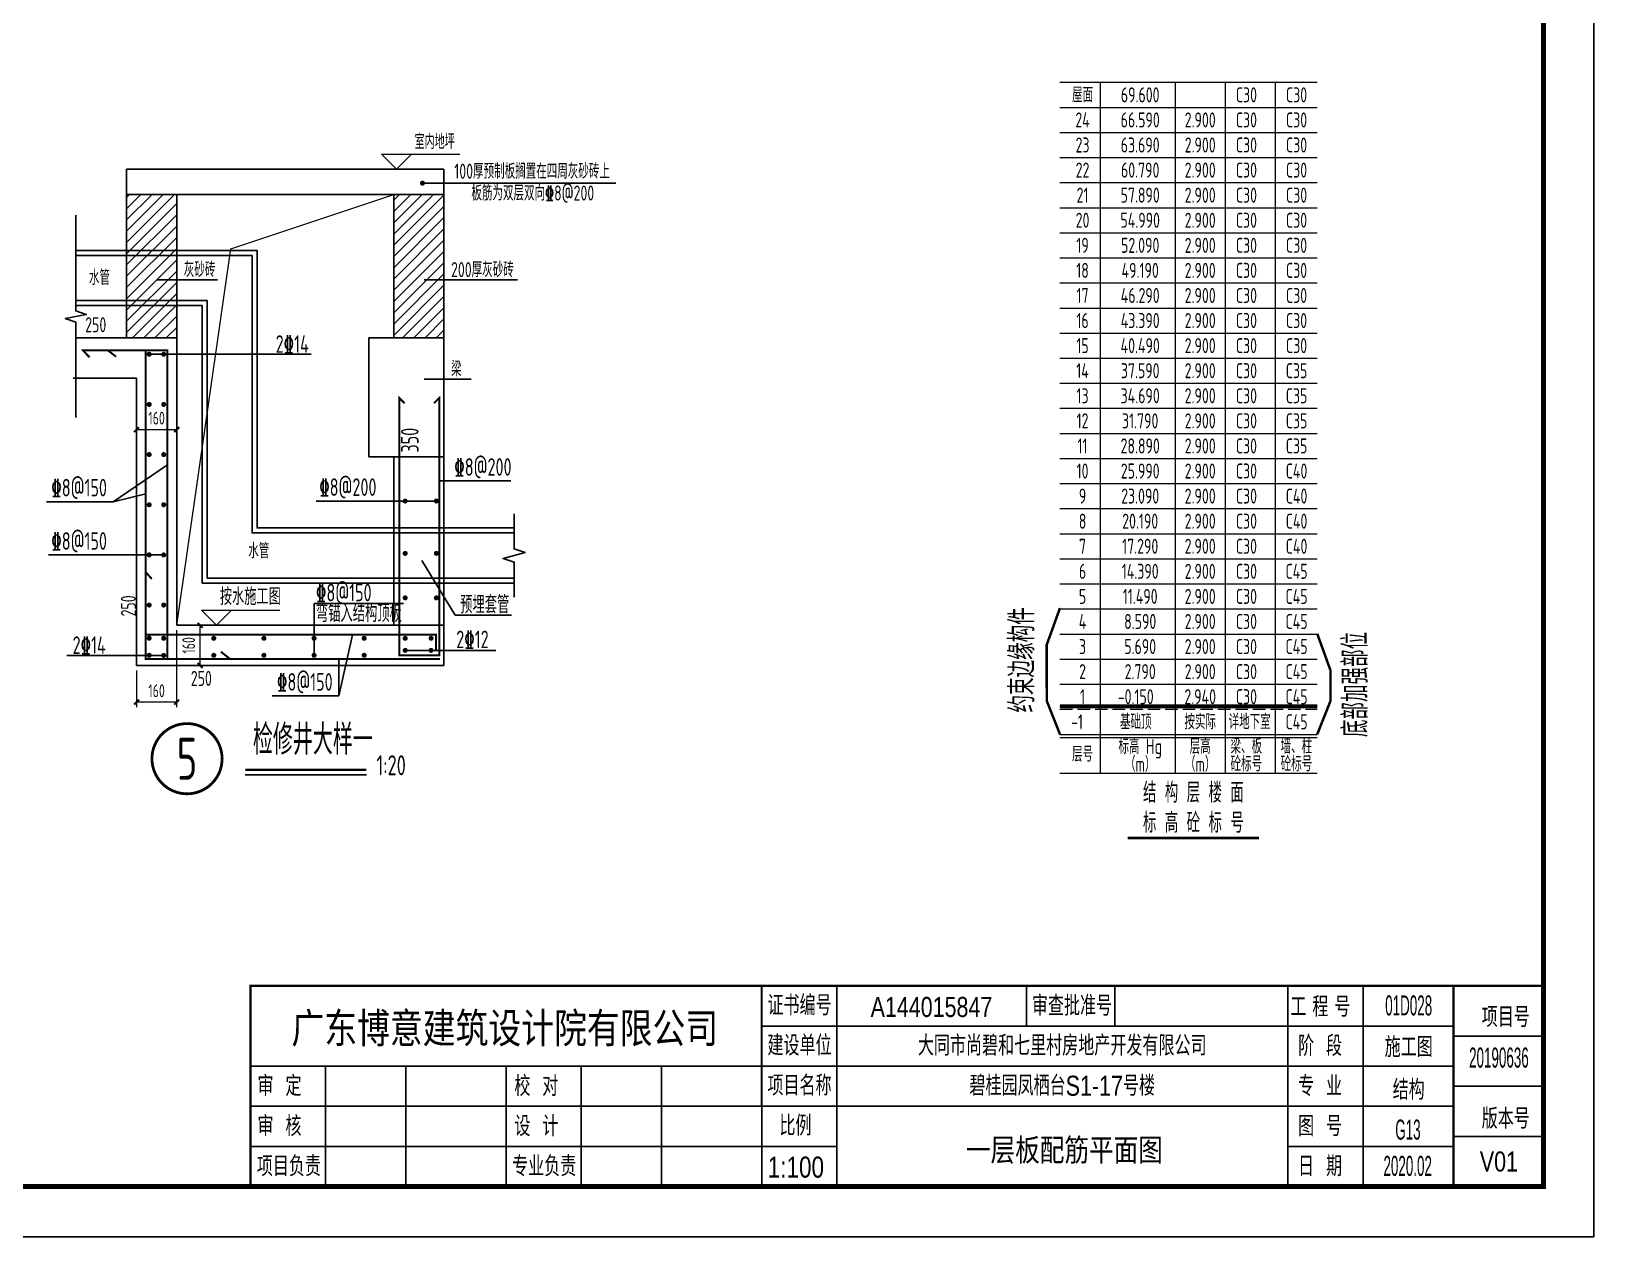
# Model space of a CAD drawing. Extents: x -129922 to 1190196, y -520662 to 139923.
# Drawn here: x 622907 to 654080, y -68380 to -44346 of the extents above; entities that cross this region are included whole.
import ezdxf
from ezdxf.enums import TextEntityAlignment as Align

# ---------------------------------------------------------------- set-up
doc = ezdxf.new("R2010")
doc.units = 0
doc.header["$LTSCALE"] = 1000
doc.header["$MEASUREMENT"] = 0
doc.linetypes.add('DASH', pattern=[0.35, 0.25, -0.1])
for name, color, linetype in [('BASE_CON', 2, 'Continuous'), ('DIM_SYMB', 3, 'Continuous'), ('NUM', 7, 'Continuous'), ('PUB_DIM', 3, 'Continuous'), ('PUB_TEXT', 7, 'Continuous'), ('REIN', 1, 'Continuous'), ('TEXT', 7, 'Continuous'), ('THIN', 7, 'Continuous'), ('Y-云图图框', 7, 'Continuous')]:
    doc.layers.add(name, color=color, linetype=linetype)
for name, color, linetype, lineweight in [('DIM_ELEV', 3, 'Continuous', 15), ('S-基础-BASE', 4, 'DASH', 20), ('S-大样-HATCH', 251, 'Continuous', 9), ('S-板-洞口边线', 211, 'Continuous', 20), ('S-通用-TEXT', 7, 'Continuous', 20)]:
    doc.layers.add(name, color=color, linetype=linetype, lineweight=lineweight)
doc.styles.add('_TCH_DIM', font='SIMPLEX', dxfattribs={"bigfont": 'GBCBIG'})
doc.styles.add('_TCH_DIM_T3', font='tssdeng.shx', dxfattribs={"width": 0.705882, "bigfont": 'hztxt.shx'})
doc.styles.add('_YT_Name', font='', dxfattribs={"width": 0.8})
doc.styles.add('_YT_Sign_Text', font='ros.shx', dxfattribs={"width": 0.8, "bigfont": 'hztxt.shx'})
doc.styles.get("Standard").update_dxf_attribs({"font": 'gbenor.shx', "bigfont": 'gbcbig.shx'})
doc.styles.add('TSSD_Dimension', font='tssdeng.shx', dxfattribs={"width": 0.7, "bigfont": 'HZTXT.SHX'})
doc.styles.add('TSSD_NORM', font='tssdeng.shx', dxfattribs={"width": 0.7, "bigfont": 'tssdchn.shx'})
doc.styles.add('TSSD_Num', font='Tssdeng.shx', dxfattribs={"width": 0.7, "bigfont": 'hztxt.shx'})
doc.styles.add('TSSD_Rein', font='tssdeng.shx', dxfattribs={"width": 0.7, "bigfont": 'hztxt.shx'})
doc.styles.get('_YT_Name').set_extended_font_data('SimHei')
doc.dimstyles.new('_TCH_ARCH&&20', dxfattribs={"dimtxt": 51, "dimasz": 20, "dimexe": 20, "dimexo": 20, "dimgap": 24.5, "dimtad": 1, "dimdec": 0, "dimzin": 0, "dimdsep": 46, "dimtxsty": '_TCH_DIM_T3', "dimblk": 'ARCHTICK', "dimcen": 0.09, "dimclrt": 7, "dimazin": 2, "dimtfac": 1, "dimtdec": 0, "dimtix": 1, "dimtmove": 2, "dimatfit": 3, "dimfxl": 0, "dimtolj": 1, "dimtzin": 0, "dimarcsym": 0})
pattern_1 = [(45, (-35356.22, -22405.32), (-112.2532015, 112.2532015), [])]

# ---------------------------------------------------------------- blocks, each defined once
blk = doc.blocks.new('_ArchTick')
at = {"color": 0, "linetype": 'ByBlock', "const_width": 0.4}
blk.add_lwpolyline([(-0.5, -0.5), (0.5, 0.5)], dxfattribs=at)
blk = doc.blocks.new('*D170')
at = {"layer": 'Defpoints', "color": 0, "transparency": 16777216}
for p in [(4331590, -502814), (4332057, -502814), (4331590, -503614)]:
    blk.add_point(p, dxfattribs=at)
at = {"layer": 'PUB_DIM', "color": 0, "lineweight": -2, "transparency": 16777216}
for p, q in [((4331690, -502814), (4332157, -502814)), ((4332057, -503614), (4332057, -502814)), ((4331690, -503614), (4332157, -503614))]:
    blk.add_line(p, q, dxfattribs=at)
at = {"layer": 'PUB_DIM', "color": 0, "lineweight": -2, "transparency": 16777216, "xscale": 100, "yscale": 100, "zscale": 100}
for p, rotation in [((4332057, -502814), 90), ((4332057, -503614), 270)]:
    blk.add_blockref('_ArchTick', p, dxfattribs=dict(at, rotation=rotation))
at = {"layer": 'PUB_DIM', "color": 7, "transparency": 16777216, "insert": (4331830, -503214), "char_height": 255, "attachment_point": 5, "rotation": 90, "style": '_TCH_DIM_T3'}
blk.add_mtext('\\A1;160', dxfattribs=at)
blk = doc.blocks.new('*D169')
at = {"layer": 'Defpoints', "color": 0, "transparency": 16777216}
for p in [(4330790, -497888), (4331590, -497888), (4331590, -498912)]:
    blk.add_point(p, dxfattribs=at)
at = {"layer": 'PUB_DIM', "color": 0, "lineweight": -2, "transparency": 16777216}
for p, q in [((4330790, -497988), (4330790, -499012)), ((4331590, -497988), (4331590, -499012)), ((4330790, -498912), (4331590, -498912))]:
    blk.add_line(p, q, dxfattribs=at)
at = {"layer": 'PUB_DIM', "color": 0, "lineweight": -2, "transparency": 16777216, "xscale": 100, "yscale": 100, "zscale": 100, "rotation": 180}
blk.add_blockref('_ArchTick', (4330790, -498912), dxfattribs=at)
at = {"layer": 'PUB_DIM', "color": 0, "lineweight": -2, "transparency": 16777216, "xscale": 100, "yscale": 100, "zscale": 100}
blk.add_blockref('_ArchTick', (4331590, -498912), dxfattribs=at)
at = {"layer": 'PUB_DIM', "color": 7, "transparency": 16777216, "insert": (4331190, -498684), "char_height": 255, "attachment_point": 5, "style": '_TCH_DIM_T3'}
blk.add_mtext('\\A1;160', dxfattribs=at)
blk = doc.blocks.new('*D168')
at = {"layer": 'Defpoints', "color": 0, "transparency": 16777216}
for p in [(4331590, -502814), (4330790, -503614), (4330790, -504347)]:
    blk.add_point(p, dxfattribs=at)
at = {"layer": 'PUB_DIM', "color": 0, "lineweight": -2, "transparency": 16777216}
for p, q in [((4331590, -502914), (4331590, -504447)), ((4330790, -503714), (4330790, -504447)), ((4331590, -504347), (4330790, -504347))]:
    blk.add_line(p, q, dxfattribs=at)
at = {"layer": 'PUB_DIM', "color": 0, "lineweight": -2, "transparency": 16777216, "xscale": 100, "yscale": 100, "zscale": 100, "rotation": 180}
blk.add_blockref('_ArchTick', (4330790, -504347), dxfattribs=at)
at = {"layer": 'PUB_DIM', "color": 0, "lineweight": -2, "transparency": 16777216, "xscale": 100, "yscale": 100, "zscale": 100}
blk.add_blockref('_ArchTick', (4331590, -504347), dxfattribs=at)
at = {"layer": 'PUB_DIM', "color": 7, "transparency": 16777216, "insert": (4331190, -504119), "char_height": 255, "attachment_point": 5, "style": '_TCH_DIM_T3'}
blk.add_mtext('\\A1;160', dxfattribs=at)
blk = doc.blocks.new('ts_idx1')
at = {"color": 0, "linetype": 'ByBlock', "lineweight": -2, "ltscale": 0.3, "const_width": 0.04}
blk.add_lwpolyline([(-0.5, 0, 1), (0.5, 0, 1)], format="xyb", close=True, dxfattribs=at)
at = {"color": 0, "linetype": 'ByBlock', "lineweight": -2, "ltscale": 0.3, "style": 'TSSD_Num', "width": 0.7}
blk.add_attdef('A', text='', height=0.6, dxfattribs=at).set_placement((0, 0), align=Align.MIDDLE_CENTER)
blk = doc.blocks.new('ECMCTK_A1_横_单行图名--0')
for p, q in [((674.98, 50), (674.98, 26)), ((675, 50), (675, 10)), ((689.98, 50), (689.98, 10)), ((727.8, 50), (727.8, 42)), ((745.48, 50), (745.48, 42)), ((780, 50), (780, 10)), ((795, 50), (795, 10)), ((813, 50.01), (831, 50)), ((813, 50.01), (813, 10)), ((675, 42), (813, 42)), ((813, 40.01), (831, 40.01)), ((573, 34), (813, 34)), ((588, 34), (588, 10)), ((604, 10), (604, 34)), ((624, 34), (624, 10)), ((639, 34), (639, 10)), ((655, 10), (655, 34)), ((813, 30.01), (831, 30)), ((573, 26), (813, 26)), ((813, 20), (831, 20)), ((573, 18), (689.96, 18)), ((780, 18), (813, 18))]:
    blk.add_line(p, q)
at = {"color": 4}
blk.add_lwpolyline([(0, 0), (841, 0), (841, 594), (0, 594)], close=True, dxfattribs=at)
for points, const_width in [([(25, 10), (831, 10), (831, 584), (25, 584)], 1), ([(573, 10), (831, 10), (831, 50), (573, 50)], 0.45)]:
    blk.add_lwpolyline(points, close=True, dxfattribs=dict(const_width=const_width))
at = {"const_width": 0.45}
for points in [[(573, 10), (573, 50.01), (813, 50.01)], [(813, 50.01), (813, 10)]]:
    blk.add_lwpolyline(points, dxfattribs=at)
at = {"style": '_YT_Sign_Text', "width": 0.8}
for s, p in [('证书编号', (676.15, 44.14)), ('审查批准号', (728.91, 44.06)), ('工 程 号', (780.47, 43.85)), ('项目号', (818.65, 41.8)), ('建设单位', (676.15, 36.14)), ('阶  段', (782.01, 36.05)), ('审  定', (574.41, 28.05)), ('校  对', (625.66, 28.05)), ('项目名称', (676.15, 28.14)), ('专  业', (782.01, 28.05)), ('版本号', (818.65, 21.55)), ('审  核', (574.41, 20.05)), ('设  计', (625.66, 20.05)), ('比例', (678.54, 20.16)), ('图  号', (782.01, 20.05)), ('项目负责', (574.27, 12.05)), ('专业负责', (625.21, 12.05)), ('日  期', (782.01, 12.05))]:
    blk.add_text(s, height=4, dxfattribs=at).set_placement(p)
at = {"color": 80, "flags": 3}
for tag, height, p in [('YTHQINS', 3, (34.31, 585.5)), ('ECMCKEY', 3, (292.07, 288.23)), ('YTTQINS', 5.62, (848.03, 12.81)), ('YTFRAME', 3, (652.76, 5.84)), ('YTBARCODE_T1', 3, (749.78, 5.95))]:
    blk.add_attdef(tag, text='', height=height, dxfattribs=at).set_placement(p, align=Align.MIDDLE_CENTER)
for tag, height, style, width, p in [('证书编号', 4, '_YT_Sign_Text', 0.8, (708.87, 43.81)), ('审查批准号', 4, '_YT_Sign_Text', 0.8, (761.06, 43.81)), ('工程号', 4, '_YT_Sign_Text', 0.5, (804.08, 44.12)), ('设计单位', 6, '_YT_Name', 0.8, (623.75, 38.6)), ('建设单位', 4, '_YT_Sign_Text', 0.8, (734.96, 36.11)), ('阶段', 4, '_YT_Sign_Text', 0.8, (804.08, 35.81)), ('项目号', 4, '_YT_Sign_Text', 0.5, (822.08, 33.72)), ('项目名称', 4, '_YT_Sign_Text', 0.8, (734.96, 28.11)), ('专业', 4, '_YT_Sign_Text', 0.8, (804.08, 27.31)), ('图纸编号', 4, '_YT_Sign_Text', 0.5, (803.93, 19.36)), ('图纸名称', 4.5, '_YT_Name', 0.8, (735.39, 15.06)), ('出图比例', 4.2, '_YT_Sign_Text', 0.8, (681.82, 11.78)), ('日期', 4, '_YT_Sign_Text', 0.5, (803.88, 12.13)), ('版本号', 4, '_YT_Sign_Text', 0.8, (822.08, 13))]:
    blk.add_attdef(tag, text='', height=height, dxfattribs=dict(style=style, width=width)).set_placement(p, align=Align.CENTER)
at = {"style": '_YT_Sign_Text', "width": 0.8, "flags": 3}
for tag, p, height in [('[审定人]', (590.95, 27.81), 4.1), ('{审定人}', (605.87, 26.45), 6.24), ('[校对人]', (642.23, 27.82), 4.1), ('{校对人}', (658.35, 26.53), 6.24), ('{审核人}', (606.98, 18.44), 6.24), ('{设计人}', (658.48, 18.54), 6.24), ('[审核人]', (591.01, 19.76), 4.1), ('[设计人]', (642.47, 20.21), 4.1), ('[项目负责人]', (590.78, 12.01), 4.1), ('{项目负责人}', (608.28, 10.72), 6.24), ('[专业负责人]', (642.74, 11.77), 4.1), ('{专业负责人}', (658.58, 10.36), 6.24)]:
    blk.add_attdef(tag, p, '', height=height, dxfattribs=at)
at = {"color": 80, "flags": 3}
for tag, p in [('YTBZSIT', (25, 10)), ('EXT_TK_LEFT', (25, 10)), ('YTQRCODE', (551.04, 11.91))]:
    blk.add_attdef(tag, p, '', height=3, dxfattribs=at)
blk = doc.blocks.new('27F')
at = {"layer": 'S-通用-TEXT'}
for p, q in [((1009, 15068), (6141, 15068)), ((1809, 15068), (1809, 1293)), ((3309, 15068), (3309, 1293)), ((4309, 1293), (4309, 15068)), ((5309, 1293), (5309, 15068)), ((1009, 14568), (6141, 14568)), ((1009, 14068), (6141, 14068)), ((1009, 13568), (6141, 13568)), ((1009, 13068), (6141, 13068)), ((1009, 12568), (6141, 12568)), ((1009, 12068), (6141, 12068)), ((1009, 11568), (6141, 11568)), ((1009, 11068), (6141, 11068)), ((1009, 10568), (6141, 10568)), ((1009, 10068), (6141, 10068)), ((1009, 9568), (6141, 9568)), ((1009, 9068), (6141, 9068)), ((1009, 8568), (6141, 8568)), ((1009, 8068), (6141, 8068)), ((1009, 7568), (6141, 7568)), ((1009, 7068), (6141, 7068)), ((1009, 6568), (6141, 6568)), ((1009, 6068), (6141, 6068)), ((1009, 5568), (6141, 5568)), ((1009, 5068), (6141, 5068)), ((1009, 4568), (6141, 4568)), ((1009, 4068), (6141, 4068)), ((1009, 3568), (6141, 3568)), ((1009, 3068), (6141, 3068)), ((1009, 2068), (6141, 2068)), ((1009, 2007), (6141, 2007)), ((1009, 1293), (6141, 1293))]:
    blk.add_line(p, q, dxfattribs=at)
at = {"layer": 'S-通用-TEXT', "linetype": 'DASH'}
for p, q in [((1009, 2629), (6141, 2629)), ((1009, 2568), (6141, 2568)), ((1009, 2568), (6141, 2568)), ((1009, 2568), (6141, 2568))]:
    blk.add_line(p, q, dxfattribs=at)
at = {"layer": 'S-通用-TEXT'}
for points in [[(1009, 4586, 50, 50, 0), (744, 3854, 50, 50, 0), (745, 2735, 50, 50, 0), (1009, 2068, 0, 0, 0)], [(6141, 4074, 50, 50, 0), (6406, 3342, 50, 50, 0), (6406, 2735, 50, 50, 0), (6141, 2068, 0, 0, 0)]]:
    blk.add_lwpolyline(points, format="xyseb", dxfattribs=at)
at = {"layer": 'S-通用-TEXT', "const_width": 50}
blk.add_lwpolyline([(2361, 0), (4977, 0)], dxfattribs=at)
at = {"layer": 'S-通用-TEXT', "style": 'TSSD_Rein', "width": 0.7}
for s, p in [('屋面', (1459, 14818)), ('69.600', (2609, 14818)), ('C30', (4728, 14818)), ('C30', (5728, 14818)), ('24', (1459, 14318)), ('66.590', (2609, 14318)), ('2.900', (3806, 14318)), ('C30', (4728, 14318)), ('C30', (5728, 14318)), ('23', (1459, 13818)), ('63.690', (2609, 13818)), ('2.900', (3806, 13818)), ('C30', (4728, 13818)), ('C30', (5728, 13818)), ('22', (1459, 13318)), ('60.790', (2609, 13318)), ('2.900', (3806, 13318)), ('C30', (4728, 13318)), ('C30', (5728, 13318)), ('21', (1459, 12818)), ('57.890', (2609, 12818)), ('2.900', (3806, 12818)), ('C30', (4728, 12818)), ('C30', (5728, 12818)), ('20', (1459, 12318)), ('54.990', (2609, 12318)), ('2.900', (3806, 12318)), ('C30', (4728, 12318)), ('C30', (5728, 12318)), ('19', (1459, 11818)), ('52.090', (2609, 11818)), ('2.900', (3806, 11818)), ('C30', (4728, 11818)), ('C30', (5728, 11818)), ('18', (1459, 11318)), ('49.190', (2609, 11318)), ('2.900', (3806, 11318)), ('C30', (4728, 11318)), ('C30', (5728, 11318)), ('17', (1459, 10818)), ('46.290', (2609, 10818)), ('2.900', (3806, 10818)), ('C30', (4728, 10818)), ('C30', (5728, 10818)), ('16', (1459, 10318)), ('43.390', (2609, 10318)), ('2.900', (3806, 10318)), ('C30', (4728, 10318)), ('C30', (5728, 10318)), ('15', (1459, 9818)), ('40.490', (2609, 9818)), ('2.900', (3806, 9818)), ('C30', (4728, 9818)), ('C30', (5728, 9818)), ('14', (1459, 9318)), ('37.590', (2609, 9318)), ('2.900', (3806, 9318)), ('C30', (4728, 9318)), ('13', (1459, 8818)), ('34.690', (2609, 8818)), ('2.900', (3806, 8818)), ('C30', (4728, 8818)), ('12', (1459, 8318)), ('31.790', (2609, 8318)), ('2.900', (3806, 8318)), ('C30', (4728, 8318)), ('11', (1459, 7818)), ('28.890', (2609, 7818)), ('2.900', (3806, 7818)), ('C30', (4728, 7818)), ('10', (1459, 7318)), ('25.990', (2609, 7318)), ('2.900', (3806, 7318)), ('C30', (4728, 7318)), ('C40', (5728, 7318)), ('9', (1459, 6818)), ('23.090', (2609, 6818)), ('2.900', (3806, 6818)), ('C30', (4728, 6818)), ('C40', (5728, 6818)), ('8', (1459, 6318)), ('20.190', (2609, 6318)), ('2.900', (3806, 6318)), ('C30', (4728, 6318)), ('C40', (5728, 6318)), ('7', (1459, 5818)), ('17.290', (2609, 5818)), ('2.900', (3806, 5818)), ('C30', (4728, 5818)), ('C40', (5728, 5818)), ('6', (1459, 5318)), ('14.390', (2609, 5318)), ('2.900', (3806, 5318)), ('C30', (4728, 5318)), ('5', (1459, 4818)), ('11.490', (2609, 4818)), ('2.900', (3806, 4818)), ('C30', (4728, 4818)), ('4', (1459, 4318)), ('8.590', (2609, 4318)), ('2.900', (3806, 4318)), ('C30', (4728, 4318)), ('3', (1459, 3818)), ('5.690', (2609, 3818)), ('2.900', (3806, 3818)), ('C30', (4728, 3818)), ('2', (1459, 3318)), ('2.790', (2609, 3318)), ('2.900', (3806, 3318)), ('C30', (4728, 3318)), ('1', (1459, 2818)), ('-0.150', (2520, 2818)), ('2.940', (3806, 2818)), ('C30', (4728, 2818)), ('基础顶', (2520, 2318)), ('按实际', (3806, 2318)), ('详地下室', (4792, 2318)), ('-1', (1349, 2318)), ('标高 Hg', (2609, 1827)), ('层高', (3806, 1827)), ('梁、板', (4726, 1833)), ('墙、柱', (5726, 1833)), ('层号', (1459, 1674)), ('（m）', (2609, 1475)), ('（m）', (3806, 1475)), ('砼标号', (4726, 1480)), ('砼标号', (5726, 1480))]:
    blk.add_text(s, height=300, dxfattribs=at).set_placement(p, align=Align.MIDDLE_CENTER)
at = {"layer": 'S-通用-TEXT', "color": 6, "style": 'TSSD_Rein', "width": 0.7}
for s, p in [('C35', (5728, 9318)), ('C35', (5728, 8818)), ('C35', (5728, 8318)), ('C35', (5728, 7818)), ('C45', (5728, 5318)), ('C45', (5728, 4818)), ('C45', (5728, 4318)), ('C45', (5728, 3818)), ('C45', (5728, 3318)), ('C45', (5728, 2818)), ('C45', (5728, 2318))]:
    blk.add_text(s, height=300, dxfattribs=at).set_placement(p, align=Align.MIDDLE_CENTER)
at = {"layer": 'S-通用-TEXT', "color": 7, "style": 'TSSD_Rein', "width": 0.7}
for s, p in [('约束边缘构件', (500, 2502)), ('底部加强部位', (7150, 2013))]:
    blk.add_text(s, height=500, rotation=90, dxfattribs=at).set_placement(p)
at = {"layer": 'S-通用-TEXT', "style": 'TSSD_NORM', "width": 0.7}
for s, p in [('结 构 层 楼 面 ', (2665, 706)), ('标 高 砼 标 号', (2665, 106))]:
    blk.add_text(s, height=400, dxfattribs=at).set_placement(p)
blk = doc.blocks.new('BW-1210651749', base_point=(4328992.2, -506173.8, 0))
at = {"layer": 'S-大样-HATCH'}
h = blk.add_hatch(dxfattribs=at)
h.set_pattern_fill('ANSI31', color=256, scale=50, style=0)
h.set_pattern_definition(pattern_1)
h.paths.add_polyline_path([(4330590.4, -494223), (4331590.4, -494223), (4331590.4, -497084.7), (4330590.4, -497084.7)])
h = blk.add_hatch(dxfattribs=at)
h.set_pattern_fill('ANSI31', color=256, scale=50, style=0)
h.set_pattern_definition(pattern_1)
h.paths.add_polyline_path([(4335922.5, -497084.7), (4336922.5, -497084.7), (4336922.5, -494223), (4335922.5, -494223)])
at = {"layer": 'BASE_CON'}
for p, q in [((4330590.4, -493723), (4336922.5, -493723)), ((4330590.4, -494223), (4330590.4, -493723)), ((4336922.5, -494223), (4336922.5, -493723)), ((4330590.4, -497084.7), (4330590.4, -494223)), ((4330590.4, -494223), (4336922.5, -494223)), ((4331590.4, -497084.7), (4331590.4, -494223)), ((4335922.5, -497084.7), (4335922.5, -494223)), ((4336922.5, -497084.7), (4336922.5, -494223)), ((4329577.4, -497084.7), (4331590.4, -497084.7)), ((4331590.4, -497084.7), (4331590.4, -502813.7)), ((4335422.5, -497084.7), (4336922.5, -497084.7)), ((4335422.5, -497084.7), (4335422.5, -499455.8)), ((4336922.5, -497084.7), (4336922.5, -499455.8)), ((4335422.5, -499455.8), (4336922.5, -499455.8)), ((4335922.5, -502813.7), (4335922.5, -499455.8)), ((4336922.5, -502813.7), (4336922.5, -499455.8)), ((4331590.4, -502813.7), (4336922.5, -502813.7)), ((4336922.5, -502813.7), (4336922.5, -503613.7))]:
    blk.add_line(p, q, dxfattribs=at)
for points in [[(4329577.4, -495340.1), (4333195.9, -495340.1), (4333195.9, -500872.5), (4338322.4, -500872.5)], [(4329577.4, -495440.1), (4333095.9, -495440.1), (4333095.9, -500972.5), (4338322.4, -500972.5)], [(4329577.4, -496340.1), (4332195.9, -496340.1), (4332195.9, -501872.5), (4338322.4, -501872.5)], [(4329577.4, -496440.1), (4332095.9, -496440.1), (4332095.9, -501972.5), (4338322.4, -501972.5)], [(4329527.4, -497884.7), (4330790.4, -497884.7)], [(4330790.4, -497884.7), (4330790.4, -503613.7), (4336922.5, -503613.7)], [(4334828.1, -504222.8), (4334828.1, -503485.1)]]:
    blk.add_lwpolyline(points, dxfattribs=at)
at = {"layer": 'DIM_ELEV'}
for p, q in [((4335977.4, -493723), (4335677.4, -493423)), ((4335677.4, -493423), (4337242.4, -493423)), ((4335977.4, -493723), (4336277.4, -493423)), ((4332383.3, -502813.7), (4332083.3, -502513.7)), ((4332083.3, -502513.7), (4333648.3, -502513.7)), ((4332383.3, -502813.7), (4332683.3, -502513.7))]:
    blk.add_line(p, q, dxfattribs=at)
at = {"layer": 'DIM_SYMB'}
blk.add_lwpolyline([(4329577.4, -494639.4), (4329577.4, -496543.7), (4329787.4, -496620.1), (4329367.4, -496694.1), (4329577.4, -496768.7), (4329577.4, -498672.9)], dxfattribs=at)
at = {"layer": 'NUM', "const_width": 50}
blk.add_lwpolyline([(4332958.3, -505695.7), (4335376.2, -505695.7)], dxfattribs=at)
at = {"layer": 'NUM'}
blk.add_lwpolyline([(4332958.3, -505795.7), (4335376.2, -505795.7)], dxfattribs=at)
at = {"layer": 'PUB_TEXT'}
for p, q in [((4331029.7, -497410.3), (4334271.9, -497410.3)), ((4330972.1, -500192.8), (4330325.6, -500349.3)), ((4330325.6, -500349.3), (4328992.2, -500349.3)), ((4337147.1, -502609.4), (4336481.1, -501522.1)), ((4334331, -503412.5), (4334331, -502379.5)), ((4334331, -502379.5), (4336115.6, -502379.5)), ((4335098.3, -503002.9), (4334828.1, -504222.8)), ((4331331, -503414.4), (4329399.3, -503414.4)), ((4334828.1, -504222.8), (4333494.6, -504222.8))]:
    blk.add_line(p, q, dxfattribs=at)
for points in [[(4330325.6, -500349.3), (4331404.5, -499611.6)], [(4338257.9, -499934), (4336831.1, -499934)], [(4336779.8, -500336.4), (4334375.2, -500336.4)], [(4331331, -501410.3), (4329031.2, -501410.3)], [(4338268.2, -502609.4), (4337147.1, -502609.4)], [(4337955.7, -503313.6), (4336149.1, -503313.6)]]:
    blk.add_lwpolyline(points, dxfattribs=at)
at = {"layer": 'REIN', "const_width": 40}
for points in [[(4329853.1, -497472.9), (4329722.1, -497331.7), (4330972.1, -497331.7), (4330972.1, -503485.1), (4336840.8, -503485.1)], [(4330383.4, -497458.8), (4330214.6, -497330.6), (4331404.5, -497330.6), (4331404.5, -503485.1), (4332654.5, -503485.1), (4332470.9, -503339.5)], [(4336135.8, -498385.8), (4336029.7, -498279.8), (4336029.7, -503415.6), (4336831.1, -503415.6), (4336831.1, -498278.4), (4336725.1, -498384.5)], [(4336761.3, -503326.4), (4336761.3, -503002.9), (4330972.1, -503002.9), (4330972.1, -501752.9), (4331094.6, -501890.9)]]:
    blk.add_lwpolyline(points, dxfattribs=at)
at = {"layer": 'REIN', "const_width": 50}
for points in [[(4331016.7, -497410.3, 1), (4331066.7, -497410.3, 1)], [(4331306, -497410.3, 1), (4331356, -497410.3, 1)], [(4331016.7, -498410.3, 1), (4331066.7, -498410.3, 1)], [(4331306, -498410.3, 1), (4331356, -498410.3, 1)], [(4331016.7, -499410.3, 1), (4331066.7, -499410.3, 1)], [(4331306, -499410.3, 1), (4331356, -499410.3, 1)], [(4336124.1, -500336.4, 1), (4336174.1, -500336.4, 1)], [(4336745.6, -500336.4, 1), (4336795.6, -500336.4, 1)], [(4331016.7, -500410.3, 1), (4331066.7, -500410.3, 1)], [(4331306, -500410.3, 1), (4331356, -500410.3, 1)], [(4331016.7, -501410.3, 1), (4331066.7, -501410.3, 1)], [(4331306, -501410.3, 1), (4331356, -501410.3, 1)], [(4336124.1, -501379.6, 1), (4336174.1, -501379.6, 1)], [(4336745.6, -501379.6, 1), (4336795.6, -501379.6, 1)], [(4331016.7, -502410.3, 1), (4331066.7, -502410.3, 1)], [(4331306, -502410.3, 1), (4331356, -502410.3, 1)], [(4336124.1, -502267, 1), (4336174.1, -502267, 1)], [(4336745.6, -502267, 1), (4336795.6, -502267, 1)], [(4331016.7, -503071.6, 1), (4331066.7, -503071.6, 1)], [(4331306, -503073.4, 1), (4331356, -503073.4, 1)], [(4332306, -503073.6, 1), (4332356, -503073.6, 1)], [(4333306, -503073.6, 1), (4333356, -503073.6, 1)], [(4334306, -503073.6, 1), (4334356, -503073.6, 1)], [(4335306, -503073.6, 1), (4335356, -503073.6, 1)], [(4336124.1, -503073.6, 1), (4336174.1, -503073.6, 1)], [(4336640.8, -503073.6, 1), (4336690.8, -503073.6, 1)], [(4331016.7, -503412.5, 1), (4331066.7, -503412.5, 1)], [(4331306, -503414.4, 1), (4331356, -503414.4, 1)], [(4332306, -503412.5, 1), (4332356, -503412.5, 1)], [(4333306, -503412.5, 1), (4333356, -503412.5, 1)], [(4334306, -503412.5, 1), (4334356, -503412.5, 1)], [(4335306, -503412.5, 1), (4335356, -503412.5, 1)], [(4336124.1, -503313.6, 1), (4336174.1, -503313.6, 1)], [(4336640.7, -503313.6, 1), (4336690.7, -503313.6, 1)]]:
    blk.add_lwpolyline(points, format="xyb", close=True, dxfattribs=at)
at = {"layer": 'S-板-洞口边线'}
for points in [[(4335922.5, -497084.7), (4335922.5, -494223), (4331590.4, -494223), (4331590.4, -502813.7), (4335922.5, -502813.7), (4335922.5, -499455.8)], [(4331590.4, -502813.7), (4332673.4, -495306), (4335922.5, -494223)]]:
    blk.add_lwpolyline(points, dxfattribs=at)
at = {"layer": 'TEXT'}
for p, q in [((4336492.8, -493999.1), (4340354.1, -493999.1)), ((4331194.1, -495926.4), (4332405.8, -495926.4)), ((4336526.2, -495926.4), (4338391.1, -495926.4)), ((4336526.2, -497905.3), (4337463.8, -497905.3))]:
    blk.add_line(p, q, dxfattribs=at)
at = {"layer": 'TEXT', "const_width": 50}
blk.add_lwpolyline([(4336467.8, -493999.1, 1), (4336517.8, -493999.1, 1)], format="xyb", close=True, dxfattribs=at)
at = {"layer": 'THIN'}
blk.add_lwpolyline([(4338322.4, -500592.5), (4338322.4, -501292.5), (4338542.4, -501362.5), (4338102.4, -501482.5), (4338322.4, -501552.5), (4338322.4, -502252.5)], dxfattribs=at)
ref = blk.add_blockref('ts_idx1', (4331796.7, -505473.8), dxfattribs=dict(at, xscale=1399.999972, yscale=1399.999972, zscale=1399.999972))
ref.add_attrib('1', '5', dxfattribs={"height": 840, "style": 'TSSD_Num', "width": 0.7}).set_placement((4331796.7, -505473.8), align=Align.MIDDLE_CENTER)
at = {"layer": 'NUM', "style": 'TSSD_NORM', "width": 0.7}
for s, height, p in [('检修井大样一', 600, (4333110.2, -505572.6)), ('1:20', 400, (4335576.5, -505924.9))]:
    blk.add_text(s, height=height, dxfattribs=at).set_placement(p, align=Align.BOTTOM_LEFT)
at = {"layer": 'PUB_TEXT'}
for s, height, style, width, p in [('室内地坪', 297.5, '_TCH_DIM', 0.705882, (4336339, -493318)), ('2\x8414', 350, 'TSSD_Dimension', 0.7, (4333565.1, -497380.9)), ('\x848@200', 350, 'TSSD_Dimension', 0.7, (4337128.1, -499832.2)), ('\x848@150', 350, 'TSSD_Dimension', 0.7, (4329088.5, -500244.3)), ('\x848@200', 350, 'TSSD_Dimension', 0.7, (4334432.5, -500234.5)), ('\x848@150', 350, 'TSSD_Dimension', 0.7, (4329088.5, -501308.4)), ('\x848@150', 350, 'TSSD_Dimension', 0.7, (4334368.3, -502336.5)), ('预埋套管', 350, 'TSSD_Dimension', 0.7, (4337246.1, -502576.8)), ('弯锚入结构顶板', 350, 'TSSD_Dimension', 0.7, (4334368.3, -502749.4)), ('2\x8414', 350, 'TSSD_Dimension', 0.7, (4329513.4, -503385)), ('2\x8412', 350, 'TSSD_Dimension', 0.7, (4337168.1, -503269.5)), ('\x848@150', 350, 'TSSD_Dimension', 0.7, (4333591, -504117.8))]:
    blk.add_text(s, height=height, dxfattribs=dict(at, style=style, width=width)).set_placement(p)
at = {"layer": 'PUB_TEXT', "style": 'TSSD_Dimension', "width": 0.7}
blk.add_text('350', height=350, rotation=90, dxfattribs=at).set_placement((4336416.7, -499370.6))
at = {"layer": 'PUB_TEXT', "style": '_TCH_DIM'}
blk.add_text('按水施工图', height=337.59, dxfattribs=at).set_placement((4332452.8, -502408.7))
at = {"layer": 'TEXT', "style": 'TSSD_Rein', "width": 0.7}
for s, p in [('100厚预制板搁置在四周灰砂砖上', (4337128.3, -493910.3)), ('板筋为双层双向\x848@200', (4337469.9, -494345.9)), ('灰砂砖', (4331732.1, -495872.5)), ('200厚灰砂砖', (4337064.2, -495872.5)), ('水管', (4329840.5, -496030.3)), ('250', (4329765.8, -496971.6)), ('梁', (4337064.2, -497851.3)), ('水管', (4333018.4, -501479)), ('250', (4331871.9, -504023.3))]:
    blk.add_text(s, height=300, dxfattribs=at).set_placement(p)
blk.add_text('250', height=300, rotation=90, dxfattribs=at).set_placement((4330778.1, -502636.9))
at = {"layer": 'PUB_DIM'}
for p1, p2, distance, picture, middle in [((4330790.4, -497887.9), (4331590.4, -497887.9), -1023.6, '*D169', (4331190.4, -498684)), ((4331590.4, -503613.7), (4331590.4, -502813.7), -466.9, '*D170', (4331829.8, -503213.7))]:
    dim = blk.add_aligned_dim(p1=p1, p2=p2, distance=distance, dimstyle='_TCH_ARCH&&20', override={"dimscale": 5, "dimlfac": 0.2, "dimadec": 0, "dimazin": 0}, dxfattribs=at)
    dim.commit()
    dim.dimension.update_dxf_attribs({"geometry": picture, "text_midpoint": middle})
dim = blk.add_linear_dim(base=(4330790.4, -504346.6), p1=(4331590.4, -502813.7), p2=(4330790.4, -503613.7), dimstyle='_TCH_ARCH&&20', override={"dimscale": 5, "dimlfac": 0.2, "dimadec": 0, "dimazin": 0}, dxfattribs=at)
dim.commit()
dim.dimension.update_dxf_attribs({"geometry": '*D168', "text_midpoint": (4331190.4, -504119.1)})

msp = doc.modelspace()

# ---------------------------------------------------------------- linework, layer by layer
at = {"layer": 'S-通用-TEXT', "const_width": 80}
msp.add_lwpolyline([(643431.1, -57802.9), (648563, -57802.9)], dxfattribs=at)

# ---------------------------------------------------------------- block references
at = {"layer": 'S-基础-BASE'}
msp.add_blockref('BW-1210651749', (623210.3, -59549.3, 0), dxfattribs=at)
at = {"layer": 'S-通用-TEXT'}
msp.add_blockref('27F', (642422, -60431.5), dxfattribs=at)
at = {"layer": 'Y-云图图框', "xscale": 100, "yscale": 100, "zscale": 100}
msp.add_blockref('ECMCTK_A1_横_单行图名--0', (569979.6, -68380.1), dxfattribs=at).add_auto_attribs({'图纸编号': 'G13', '图纸名称': '一层板配筋平面图', '版本号': 'V01', '项目名称': '碧桂园凤栖台S1-17号楼', '出图比例': '1:100', '工程号': '01D028', '阶段': '施工图', '专业': '结构', '日期': '2020.02', '项目号': '20190636', '建设单位': '大同市尚碧和七里村房地产开发有限公司', '设计单位': '广东博意建筑设计院有限公司', '证书编号': 'A144015847'})

doc.saveas('drawing.dxf')
